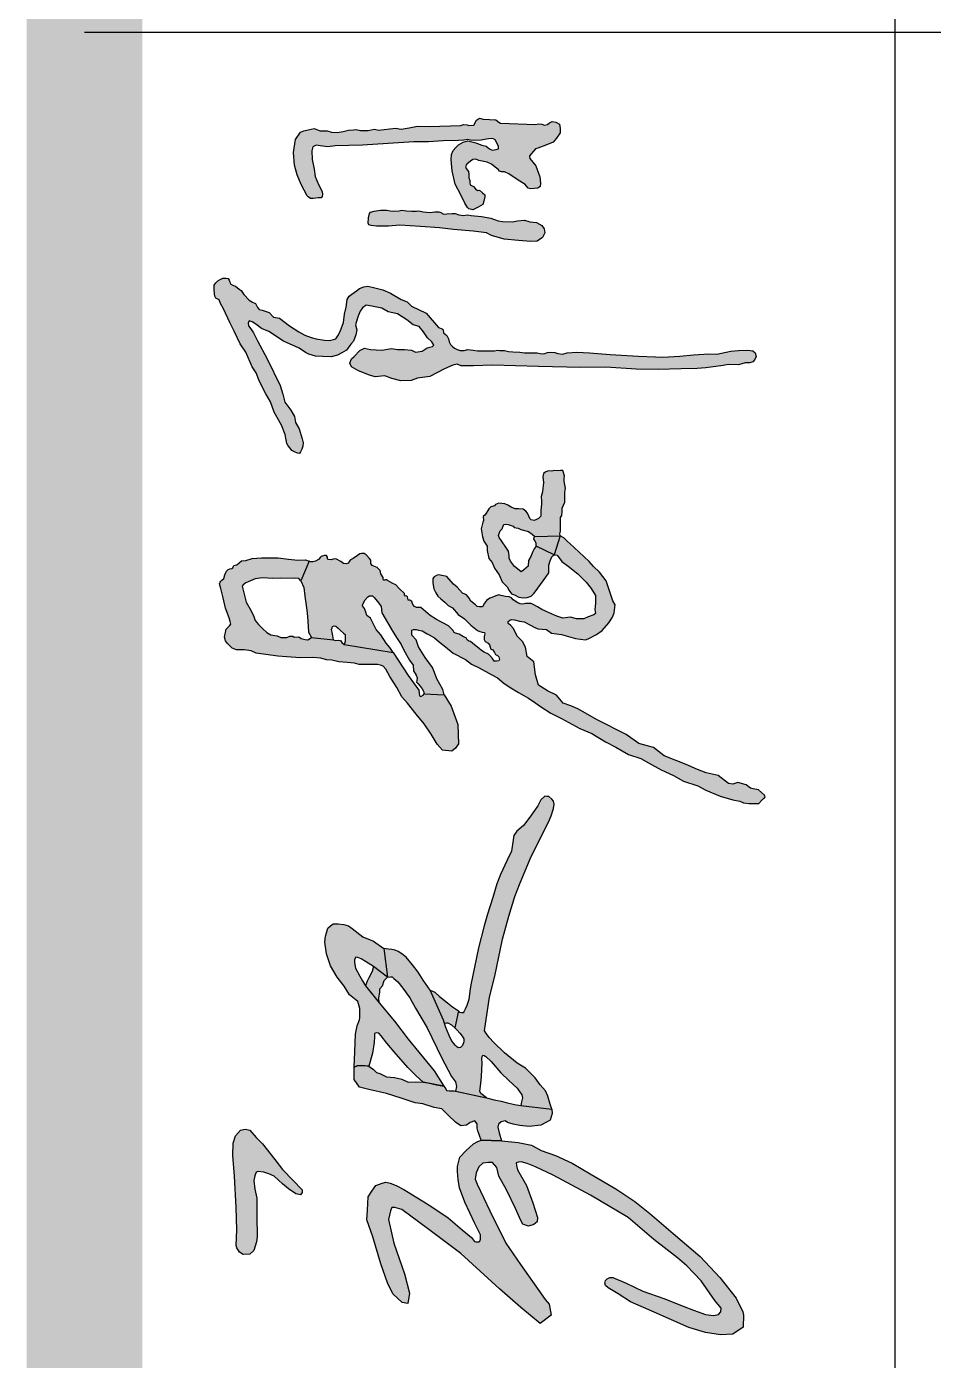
# Model space of a CAD drawing. Header units: millimetres. Extents: x 2630 to 3503, y 1668 to 1965.
# Drawn here: x 2640.25 to 2648.08, y 1727.81 to 1739.34 of the extents above; entities that cross this region are included whole.
import ezdxf

# ---------------------------------------------------------------- set-up
doc = ezdxf.new("R2010")
doc.units = ezdxf.units.MM

# ---------------------------------------------------------------- blocks, each defined once
blk = doc.blocks.new('tk')
for points in [[(14.354, -226.756), (14.245, -226.749), (14.211, -226.741), (14.186, -226.757), (14.162, -226.801), (14.121, -226.804), (14.105, -226.797), (14.074, -226.796), (14.051, -226.805), (13.78, -226.812), (13.676, -226.809), (13.605, -226.825), (13.536, -226.835), (13.487, -226.828), (13.339, -226.843), (13.305, -226.835), (13.249, -226.846), (13.184, -226.847), (13.147, -226.839), (13.123, -226.841), (13.08, -226.844), (13.033, -226.855), (12.981, -226.865), (12.933, -226.861), (12.895, -226.85), (12.836, -226.85), (12.813, -226.841), (12.785, -226.83), (12.733, -226.841), (12.694, -226.851), (12.665, -226.863), (12.621, -226.925), (12.606, -227.036), (12.613, -227.148), (12.637, -227.231), (12.67, -227.313), (12.723, -227.411), (12.732, -227.422), (12.752, -227.436), (12.775, -227.436), (12.799, -227.433), (12.817, -227.429), (12.843, -227.429), (12.853, -227.418), (12.856, -227.401), (12.854, -227.375), (12.821, -227.313), (12.792, -227.244), (12.784, -227.182), (12.765, -227.098), (12.764, -227.022), (12.773, -226.989), (12.801, -226.974), (12.836, -226.981), (12.901, -226.988), (12.964, -226.98), (13.201, -226.975), (13.645, -226.944), (13.77, -226.944), (13.898, -226.938), (14.03, -226.935), (14.078, -226.932), (14.107, -226.924), (14.134, -226.931), (14.167, -226.934), (14.227, -226.93), (14.256, -226.924), (14.291, -226.92), (14.326, -226.915), (14.347, -226.929), (14.365, -226.959), (14.377, -226.986), (14.376, -227.007), (14.357, -227.012), (14.321, -227.016), (14.299, -227.005), (14.27, -226.984), (14.233, -226.975), (14.18, -226.955), (14.145, -226.946), (14.111, -226.936), (14.072, -226.948), (14.031, -226.971), (14.008, -226.995), (13.984, -227.02), (13.971, -227.056), (13.966, -227.101), (13.976, -227.197), (14.003, -227.311), (14.051, -227.402), (14.084, -227.474), (14.109, -227.512), (14.12, -227.524), (14.155, -227.532), (14.201, -227.511), (14.241, -227.488), (14.249, -227.459), (14.257, -227.422), (14.257, -227.403), (14.238, -227.386), (14.213, -227.364), (14.195, -227.366), (14.177, -227.352), (14.161, -227.331), (14.13, -227.316), (14.127, -227.3), (14.127, -227.28), (14.12, -227.256), (14.12, -227.227), (14.116, -227.203), (14.097, -227.177), (14.092, -227.157), (14.103, -227.138), (14.134, -227.111), (14.154, -227.097), (14.18, -227.096), (14.207, -227.106), (14.279, -227.12), (14.316, -227.139), (14.377, -227.188), (14.385, -227.199), (14.402, -227.204), (14.427, -227.205), (14.464, -227.222), (14.536, -227.271), (14.607, -227.313), (14.632, -227.346), (14.656, -227.352), (14.683, -227.348), (14.717, -227.346), (14.737, -227.332), (14.738, -227.302), (14.734, -227.249), (14.698, -227.154), (14.648, -227.088), (14.642, -227.069), (14.695, -227.007), (14.717, -227), (14.786, -226.974), (14.848, -226.948), (14.877, -226.914), (14.909, -226.867), (14.91, -226.83), (14.902, -226.793), (14.872, -226.775), (14.84, -226.768), (14.816, -226.78), (14.8, -226.795), (14.773, -226.801), (14.751, -226.793), (14.721, -226.789), (14.696, -226.794), (14.393, -226.783), (14.38, -226.774)], [(13.249, -227.648), (13.254, -227.602), (13.263, -227.565), (13.271, -227.553), (13.301, -227.546), (13.358, -227.536), (13.41, -227.535), (13.441, -227.543), (13.47, -227.545), (13.519, -227.543), (13.541, -227.535), (13.581, -227.541), (13.624, -227.545), (13.668, -227.544), (13.689, -227.543), (13.726, -227.551), (13.754, -227.554), (13.786, -227.555), (13.827, -227.55), (13.861, -227.551), (13.879, -227.555), (13.889, -227.563), (13.899, -227.57), (13.929, -227.569), (13.975, -227.565), (14.001, -227.565), (14.034, -227.575), (14.07, -227.581), (14.108, -227.575), (14.14, -227.583), (14.23, -227.591), (14.311, -227.604), (14.373, -227.629), (14.411, -227.635), (14.497, -227.637), (14.539, -227.628), (14.6, -227.623), (14.647, -227.637), (14.704, -227.643), (14.75, -227.668), (14.772, -227.698), (14.777, -227.732), (14.757, -227.773), (14.711, -227.803), (14.654, -227.806), (14.55, -227.799), (14.425, -227.787), (14.316, -227.756), (14.273, -227.732), (14.157, -227.717), (13.988, -227.704), (13.867, -227.688), (13.702, -227.678), (13.524, -227.666), (13.425, -227.673), (13.323, -227.675), (13.276, -227.669), (13.256, -227.663)], [(12.548, -229.554), (12.532, -229.476), (12.502, -229.395), (12.438, -229.281), (12.405, -229.193), (12.367, -229.125), (12.335, -229.062), (12.305, -229.002), (12.282, -228.942), (12.248, -228.889), (12.194, -228.763), (12.143, -228.69), (12.093, -228.583), (12.054, -228.506), (12, -228.388), (11.975, -228.344), (11.963, -228.31), (11.933, -228.296), (11.926, -228.28), (11.924, -228.26), (11.921, -228.221), (11.921, -228.185), (11.934, -228.163), (11.952, -228.146), (11.973, -228.135), (11.994, -228.125), (12.022, -228.125), (12.04, -228.128), (12.049, -228.142), (12.056, -228.159), (12.065, -228.177), (12.087, -228.188), (12.105, -228.194), (12.136, -228.218), (12.153, -228.231), (12.177, -228.265), (12.222, -228.314), (12.252, -228.332), (12.278, -228.342), (12.294, -228.376), (12.308, -228.394), (12.335, -228.399), (12.394, -228.42), (12.431, -228.461), (12.484, -228.469), (12.571, -228.537), (12.65, -228.589), (12.703, -228.617), (12.759, -228.637), (12.801, -228.647), (12.873, -228.661), (12.915, -228.663), (12.95, -228.654), (12.971, -228.648), (12.989, -228.623), (13.009, -228.585), (13.038, -228.506), (13.046, -228.436), (13.06, -228.374), (13.07, -228.307), (13.087, -228.28), (13.11, -228.262), (13.148, -228.234), (13.176, -228.214), (13.214, -228.198), (13.247, -228.194), (13.295, -228.204), (13.378, -228.225), (13.442, -228.252), (13.535, -228.307), (13.587, -228.329), (13.625, -228.365), (13.75, -228.426), (13.858, -228.549), (13.889, -228.561), (13.898, -228.571), (13.902, -228.597), (13.929, -228.62), (13.945, -228.647), (13.949, -228.673), (13.962, -228.698), (13.976, -228.713), (13.997, -228.73), (14.02, -228.74), (14.046, -228.748), (14.08, -228.749), (14.11, -228.739), (14.156, -228.747), (14.195, -228.752), (14.294, -228.751), (14.342, -228.753), (14.367, -228.746), (14.385, -228.75), (14.427, -228.75), (14.463, -228.759), (14.499, -228.761), (14.56, -228.764), (14.601, -228.768), (14.659, -228.769), (14.71, -228.769), (14.737, -228.775), (14.767, -228.779), (14.798, -228.767), (14.826, -228.764), (14.862, -228.765), (14.889, -228.776), (14.933, -228.781), (14.968, -228.769), (15.052, -228.764), (15.163, -228.768), (15.34, -228.783), (15.585, -228.798), (15.732, -228.805), (15.797, -228.806), (15.942, -228.798), (16.061, -228.786), (16.194, -228.778), (16.263, -228.78), (16.384, -228.756), (16.45, -228.748), (16.526, -228.746), (16.573, -228.752), (16.594, -228.768), (16.602, -228.801), (16.59, -228.827), (16.573, -228.847), (16.547, -228.855), (16.506, -228.857), (16.449, -228.873), (16.361, -228.871), (16.317, -228.88), (16.168, -228.9), (16.091, -228.905), (15.953, -228.908), (15.756, -228.914), (15.564, -228.911), (15.302, -228.894), (15.088, -228.897), (14.721, -228.888), (14.325, -228.875), (14.159, -228.881), (14.099, -228.881), (14.054, -228.883), (14.018, -228.867), (13.981, -228.876), (13.911, -228.908), (13.782, -228.975), (13.676, -228.989), (13.623, -229.008), (13.532, -229.012), (13.454, -228.991), (13.394, -228.967), (13.311, -228.976), (13.261, -228.962), (13.166, -228.924), (13.106, -228.891), (13.092, -228.859), (13.107, -228.82), (13.13, -228.8), (13.178, -228.749), (13.218, -228.73), (13.271, -228.739), (13.368, -228.745), (13.453, -228.733), (13.504, -228.74), (13.564, -228.74), (13.625, -228.746), (13.658, -228.763), (13.717, -228.755), (13.76, -228.727), (13.805, -228.714), (13.816, -228.702), (13.8, -228.675), (13.763, -228.64), (13.728, -228.589), (13.691, -228.543), (13.639, -228.526), (13.585, -228.485), (13.504, -228.431), (13.422, -228.414), (13.369, -228.384), (13.283, -228.367), (13.232, -228.356), (13.2, -228.381), (13.182, -228.41), (13.164, -228.453), (13.156, -228.478), (13.141, -228.526), (13.152, -228.57), (13.144, -228.613), (13.122, -228.667), (13.1, -228.694), (13.062, -228.747), (13.024, -228.769), (12.986, -228.789), (12.931, -228.804), (12.857, -228.801), (12.794, -228.799), (12.738, -228.782), (12.708, -228.767), (12.654, -228.728), (12.518, -228.667), (12.391, -228.585), (12.33, -228.558), (12.281, -228.52), (12.248, -228.5), (12.222, -228.492), (12.214, -228.514), (12.215, -228.535), (12.237, -228.561), (12.259, -228.597), (12.294, -228.666), (12.378, -228.822), (12.491, -229.051), (12.514, -229.126), (12.529, -229.196), (12.583, -229.265), (12.613, -229.319), (12.621, -229.372), (12.654, -229.427), (12.679, -229.513), (12.689, -229.546), (12.686, -229.575), (12.676, -229.603), (12.666, -229.625), (12.656, -229.638), (12.641, -229.637), (12.614, -229.626), (12.592, -229.613), (12.576, -229.593), (12.56, -229.573)], [(14.908, -230.352), (14.906, -230.335), (14.911, -230.311), (14.912, -230.264), (14.912, -230.229), (14.913, -230.192), (14.924, -230.174), (14.926, -230.142), (14.927, -230.112), (14.949, -230.06), (14.948, -230.014), (14.949, -229.973), (14.954, -229.94), (14.946, -229.895), (14.943, -229.877), (14.944, -229.853), (14.947, -229.834), (14.939, -229.804), (14.932, -229.786), (14.912, -229.785), (14.883, -229.789), (14.858, -229.785), (14.836, -229.791), (14.807, -229.789), (14.784, -229.798), (14.766, -229.812), (14.758, -229.841), (14.764, -229.891), (14.761, -229.92), (14.76, -229.943), (14.756, -229.97), (14.749, -229.991), (14.746, -230.01), (14.748, -230.051), (14.748, -230.076), (14.743, -230.128), (14.743, -230.165), (14.743, -230.182), (14.721, -230.201), (14.703, -230.21), (14.683, -230.219), (14.659, -230.212), (14.648, -230.202), (14.637, -230.182), (14.626, -230.154), (14.613, -230.139), (14.59, -230.121), (14.55, -230.119), (14.521, -230.119), (14.486, -230.104), (14.456, -230.085), (14.432, -230.074), (14.404, -230.071), (14.38, -230.069), (14.35, -230.08), (14.341, -230.092), (14.31, -230.101), (14.293, -230.119), (14.262, -230.171), (14.244, -230.184), (14.247, -230.22), (14.24, -230.234), (14.227, -230.291), (14.238, -230.359), (14.248, -230.397), (14.277, -230.441), (14.279, -230.479), (14.292, -230.546), (14.32, -230.583), (14.341, -230.631), (14.383, -230.688), (14.408, -230.749), (14.451, -230.791), (14.469, -230.825), (14.489, -230.852), (14.513, -230.86), (14.551, -230.881), (14.591, -230.888), (14.625, -230.883), (14.657, -230.872), (14.684, -230.846), (14.716, -230.804), (14.784, -230.708), (14.811, -230.67), (14.812, -230.635), (14.811, -230.606), (14.822, -230.568), (14.837, -230.534), (14.847, -230.52), (14.858, -230.514), (14.702, -230.441), (14.683, -230.464), (14.673, -230.488), (14.656, -230.529), (14.635, -230.564), (14.631, -230.614), (14.593, -230.648), (14.572, -230.663), (14.554, -230.649), (14.515, -230.615), (14.481, -230.57), (14.468, -230.543), (14.469, -230.521), (14.463, -230.485), (14.444, -230.458), (14.403, -230.395), (14.382, -230.365), (14.377, -230.347), (14.383, -230.33), (14.39, -230.308), (14.407, -230.29), (14.412, -230.282), (14.417, -230.264), (14.425, -230.254), (14.437, -230.251), (14.459, -230.252), (14.502, -230.268), (14.511, -230.279), (14.546, -230.286), (14.569, -230.297), (14.635, -230.315), (14.666, -230.336), (14.69, -230.358)], [(12.668, -230.74), (12.693, -230.799), (12.702, -230.874), (12.716, -230.973), (12.724, -231.016), (12.728, -231.089), (12.735, -231.184), (12.762, -231.229), (12.951, -231.251), (12.946, -231.215), (12.94, -231.185), (12.934, -231.16), (12.938, -231.147), (12.943, -231.136), (12.956, -231.128), (12.97, -231.132), (12.99, -231.149), (13.011, -231.17), (13.038, -231.194), (13.052, -231.205), (13.052, -231.235), (13.051, -231.264), (13.043, -231.29), (13.465, -231.359), (13.438, -231.316), (13.406, -231.28), (13.36, -231.208), (13.318, -231.161), (13.27, -231.063), (13.239, -231.039), (13.229, -231.01), (13.218, -230.978), (13.2, -230.956), (13.204, -230.941), (13.223, -230.905), (13.247, -230.879), (13.262, -230.87), (13.287, -230.87), (13.303, -230.885), (13.342, -230.934), (13.362, -230.962), (13.367, -231.016), (13.416, -231.101), (13.467, -231.185), (13.5, -231.239), (13.535, -231.291), (13.559, -231.339), (13.608, -231.427), (13.639, -231.47), (13.641, -231.518), (13.665, -231.557), (13.674, -231.58), (13.67, -231.606), (13.669, -231.615), (13.68, -231.627), (13.698, -231.651), (13.717, -231.674), (13.727, -231.693), (13.733, -231.718), (13.907, -231.726), (13.894, -231.679), (13.844, -231.587), (13.823, -231.534), (13.807, -231.489), (13.742, -231.403), (13.714, -231.358), (13.684, -231.311), (13.665, -231.249), (13.628, -231.211), (13.627, -231.188), (13.628, -231.166), (13.642, -231.161), (13.664, -231.162), (13.684, -231.168), (13.718, -231.172), (13.761, -231.197), (13.778, -231.208), (13.822, -231.232), (13.865, -231.271), (13.918, -231.31), (13.985, -231.365), (14.091, -231.42), (14.144, -231.461), (14.208, -231.491), (14.319, -231.552), (14.367, -231.58), (14.424, -231.628), (14.484, -231.664), (14.55, -231.706), (14.635, -231.755), (14.698, -231.798), (14.739, -231.826), (14.829, -231.884), (14.921, -231.929), (15.078, -232.017), (15.182, -232.06), (15.3, -232.131), (15.39, -232.179), (15.498, -232.242), (15.605, -232.276), (15.673, -232.314), (15.782, -232.373), (15.888, -232.424), (15.973, -232.471), (16.099, -232.512), (16.168, -232.55), (16.291, -232.603), (16.401, -232.632), (16.46, -232.645), (16.494, -232.659), (16.541, -232.665), (16.577, -232.666), (16.626, -232.665), (16.651, -232.637), (16.664, -232.622), (16.674, -232.617), (16.679, -232.608), (16.674, -232.594), (16.648, -232.57), (16.621, -232.547), (16.577, -232.538), (16.552, -232.533), (16.516, -232.504), (16.445, -232.483), (16.399, -232.499), (16.362, -232.492), (16.275, -232.423), (16.171, -232.4), (16.094, -232.371), (15.996, -232.328), (15.806, -232.254), (15.714, -232.181), (15.589, -232.147), (15.479, -232.069), (15.228, -231.943), (15.062, -231.847), (15, -231.822), (14.936, -231.797), (14.877, -231.728), (14.8, -231.69), (14.722, -231.641), (14.697, -231.553), (14.681, -231.439), (14.624, -231.394), (14.61, -231.313), (14.583, -231.266), (14.54, -231.22), (14.503, -231.149), (14.48, -231.124), (14.461, -231.11), (14.461, -231.091), (14.473, -231.079), (14.49, -231.073), (14.513, -231.076), (14.558, -231.088), (14.597, -231.095), (14.657, -231.127), (14.684, -231.142), (14.716, -231.154), (14.792, -231.16), (14.835, -231.193), (14.92, -231.203), (15.042, -231.24), (15.127, -231.249), (15.152, -231.242), (15.224, -231.205), (15.271, -231.169), (15.328, -231.104), (15.362, -231.054), (15.375, -231.017), (15.384, -230.947), (15.364, -230.913), (15.333, -230.817), (15.305, -230.741), (15.248, -230.665), (15.197, -230.617), (15.159, -230.572), (15.03, -230.451), (14.967, -230.395), (14.94, -230.368), (14.908, -230.352), (14.858, -230.514), (14.884, -230.519), (14.922, -230.574), (14.977, -230.612), (15.061, -230.68), (15.133, -230.751), (15.176, -230.807), (15.213, -230.867), (15.214, -230.934), (15.209, -230.989), (15.213, -231.024), (15.199, -231.033), (15.15, -231.052), (15.114, -231.07), (15.049, -231.068), (14.999, -231.055), (14.933, -231.062), (14.879, -231.046), (14.813, -231.017), (14.75, -230.988), (14.713, -230.966), (14.676, -230.944), (14.659, -230.935), (14.631, -230.936), (14.61, -230.936), (14.599, -230.94), (14.582, -230.943), (14.562, -230.938), (14.543, -230.93), (14.504, -230.904), (14.487, -230.887), (14.468, -230.878), (14.436, -230.876), (14.397, -230.868), (14.38, -230.862), (14.361, -230.866), (14.339, -230.875), (14.319, -230.883), (14.301, -230.889), (14.273, -230.91), (14.256, -230.933), (14.239, -230.966), (14.212, -230.966), (14.193, -230.963), (14.178, -230.948), (14.137, -230.916), (14.123, -230.889), (14.099, -230.862), (14.065, -230.847), (14.02, -230.794), (13.986, -230.77), (13.93, -230.704), (13.871, -230.69), (13.854, -230.689), (13.84, -230.694), (13.821, -230.707), (13.809, -230.72), (13.808, -230.753), (13.811, -230.779), (13.817, -230.808), (13.836, -230.843), (13.852, -230.873), (13.877, -230.895), (13.913, -230.924), (13.94, -230.953), (13.978, -230.973), (14.028, -231.031), (14.081, -231.068), (14.138, -231.122), (14.195, -231.169), (14.214, -231.179), (14.236, -231.183), (14.254, -231.187), (14.259, -231.197), (14.253, -231.222), (14.252, -231.246), (14.26, -231.265), (14.286, -231.28), (14.298, -231.292), (14.303, -231.314), (14.309, -231.332), (14.328, -231.338), (14.342, -231.36), (14.349, -231.376), (14.366, -231.385), (14.378, -231.398), (14.386, -231.419), (14.38, -231.431), (14.358, -231.436), (14.338, -231.435), (14.324, -231.413), (14.302, -231.386), (14.29, -231.374), (14.252, -231.358), (14.229, -231.343), (14.209, -231.324), (14.169, -231.292), (14.134, -231.265), (14.119, -231.262), (14.104, -231.249), (14.097, -231.234), (14.075, -231.224), (14.036, -231.201), (14.005, -231.194), (13.994, -231.187), (13.982, -231.168), (13.958, -231.144), (13.944, -231.13), (13.84, -231.075), (13.787, -231.041), (13.744, -231.006), (13.704, -230.971), (13.668, -230.97), (13.65, -230.962), (13.637, -230.946), (13.628, -230.92), (13.611, -230.908), (13.596, -230.907), (13.592, -230.891), (13.589, -230.878), (13.58, -230.871), (13.572, -230.872), (13.563, -230.862), (13.563, -230.851), (13.52, -230.809), (13.488, -230.775), (13.462, -230.762), (13.416, -230.737), (13.408, -230.731), (13.401, -230.731), (13.393, -230.733), (13.383, -230.733), (13.379, -230.723), (13.379, -230.711), (13.361, -230.681), (13.353, -230.652), (13.327, -230.624), (13.285, -230.607), (13.273, -230.589), (13.273, -230.561), (13.262, -230.547), (13.232, -230.516), (13.217, -230.503), (13.192, -230.503), (13.177, -230.507), (13.159, -230.52), (13.12, -230.548), (13.097, -230.558), (13.087, -230.573), (13.08, -230.587), (13.061, -230.592), (13.038, -230.589), (13.014, -230.574), (12.97, -230.551), (12.948, -230.553), (12.93, -230.558), (12.905, -230.555), (12.898, -230.551), (12.9, -230.536), (12.89, -230.521), (12.874, -230.522), (12.853, -230.527), (12.843, -230.531), (12.837, -230.537), (12.822, -230.556), (12.796, -230.569), (12.773, -230.575), (12.756, -230.576), (12.74, -230.571)], [(14.908, -230.352), (14.858, -230.514), (14.702, -230.441), (14.701, -230.417), (14.689, -230.391), (14.682, -230.38), (14.685, -230.367), (14.69, -230.358)], [(12.01, -231.226), (12.024, -231.159), (12.052, -231.13), (12.063, -231.116), (12.059, -231.091), (12.049, -231.061), (12.017, -230.976), (11.998, -230.887), (11.978, -230.807), (11.965, -230.765), (11.971, -230.751), (11.976, -230.744), (11.986, -230.733), (12.003, -230.719), (12.011, -230.688), (12.026, -230.658), (12.041, -230.641), (12.056, -230.636), (12.072, -230.633), (12.08, -230.629), (12.087, -230.613), (12.091, -230.609), (12.1, -230.606), (12.115, -230.603), (12.156, -230.567), (12.194, -230.563), (12.247, -230.547), (12.328, -230.54), (12.473, -230.541), (12.563, -230.553), (12.643, -230.561), (12.71, -230.56), (12.74, -230.571), (12.668, -230.74), (12.652, -230.72), (12.626, -230.718), (12.608, -230.719), (12.496, -230.718), (12.423, -230.719), (12.337, -230.713), (12.273, -230.723), (12.193, -230.758), (12.169, -230.776), (12.162, -230.786), (12.176, -230.845), (12.197, -230.924), (12.24, -230.999), (12.261, -231.048), (12.273, -231.082), (12.304, -231.117), (12.336, -231.153), (12.375, -231.188), (12.409, -231.207), (12.443, -231.213), (12.463, -231.217), (12.496, -231.23), (12.523, -231.229), (12.547, -231.229), (12.573, -231.218), (12.6, -231.219), (12.612, -231.227), (12.651, -231.225), (12.67, -231.239), (12.707, -231.248), (12.729, -231.25), (12.762, -231.229), (12.951, -231.251), (12.964, -231.257), (12.996, -231.252), (13.01, -231.256), (13.024, -231.272), (13.043, -231.29), (13.465, -231.359), (13.596, -231.558), (13.689, -231.686), (13.692, -231.712), (13.695, -231.733), (13.706, -231.741), (13.724, -231.729), (13.733, -231.718), (13.907, -231.726), (13.966, -231.823), (14.026, -231.983), (14.031, -232.149), (14.006, -232.188), (13.972, -232.214), (13.891, -232.203), (13.847, -232.152), (13.794, -232.067), (13.735, -231.976), (13.664, -231.893), (13.589, -231.798), (13.541, -231.743), (13.497, -231.661), (13.438, -231.566), (13.402, -231.505), (13.381, -231.479), (13.356, -231.47), (13.33, -231.463), (13.273, -231.464), (13.172, -231.464), (13.131, -231.451), (13.068, -231.445), (12.996, -231.439), (12.937, -231.425), (12.891, -231.422), (12.84, -231.408), (12.768, -231.403), (12.664, -231.406), (12.471, -231.392), (12.284, -231.366), (12.239, -231.344), (12.178, -231.336), (12.112, -231.336), (12.076, -231.322), (12.035, -231.283), (12.018, -231.258)], [(13.418, -234.167), (13.443, -234.163), (13.457, -234.164), (13.473, -234.178), (13.506, -234.208), (13.55, -234.26), (13.609, -234.345), (13.659, -234.434), (13.761, -234.605), (13.883, -234.86), (13.969, -235.026), (14.005, -235.072), (14.014, -235.112), (14.005, -235.153), (14.271, -235.209), (14.224, -235.171), (14.215, -235.152), (14.223, -235.086), (14.23, -235.025), (14.236, -234.908), (14.231, -234.871), (14.236, -234.853), (14.241, -234.842), (14.253, -234.843), (14.267, -234.853), (14.312, -234.895), (14.397, -234.994), (14.465, -235.061), (14.536, -235.125), (14.577, -235.183), (14.583, -235.209), (14.576, -235.243), (14.57, -235.276), (14.837, -235.308), (14.822, -235.264), (14.802, -235.195), (14.782, -235.148), (14.736, -235.096), (14.693, -235.036), (14.609, -234.953), (14.537, -234.909), (14.429, -234.821), (14.337, -234.731), (14.295, -234.689), (14.271, -234.656), (14.256, -234.629), (14.268, -234.552), (14.298, -234.338), (14.344, -234.159), (14.411, -233.838), (14.466, -233.638), (14.516, -233.469), (14.558, -233.365), (14.65, -233.143), (14.742, -232.956), (14.808, -232.826), (14.832, -232.771), (14.852, -232.708), (14.858, -232.67), (14.851, -232.646), (14.837, -232.628), (14.812, -232.605), (14.794, -232.604), (14.776, -232.603), (14.742, -232.634), (14.715, -232.685), (14.646, -232.783), (14.593, -232.854), (14.535, -232.904), (14.509, -232.942), (14.502, -232.98), (14.487, -233.077), (14.451, -233.154), (14.394, -233.279), (14.363, -233.359), (14.326, -233.479), (14.281, -233.621), (14.252, -233.723), (14.203, -233.913), (14.168, -234.08), (14.138, -234.233), (14.127, -234.286), (14.121, -234.358), (14.103, -234.412), (14.089, -234.442), (14.078, -234.466), (14.07, -234.474), (14.056, -234.474), (14.041, -234.472), (14.031, -234.458), (13.998, -234.605), (14.018, -234.624), (14.042, -234.649), (14.062, -234.677), (14.077, -234.699), (14.077, -234.724), (14.066, -234.758), (14.047, -234.774), (14.029, -234.778), (14.012, -234.767), (14.003, -234.753), (13.971, -234.714), (13.951, -234.672), (13.922, -234.601), (13.902, -234.539), (13.787, -234.28), (13.726, -234.193), (13.681, -234.124), (13.633, -234.059), (13.577, -233.994), (13.541, -233.965), (13.509, -233.944), (13.482, -233.934), (13.455, -233.928), (13.427, -233.923), (13.385, -233.919)], [(13.128, -234.945), (13.135, -234.813), (13.14, -234.66), (13.155, -234.587), (13.174, -234.534), (13.179, -234.519), (13.178, -234.436), (13.16, -234.378), (13.09, -234.32), (13.043, -234.243), (12.983, -234.165), (12.926, -234.069), (12.891, -233.964), (12.875, -233.863), (12.882, -233.811), (12.89, -233.782), (12.903, -233.743), (12.925, -233.722), (12.948, -233.705), (12.99, -233.706), (13.039, -233.712), (13.079, -233.723), (13.112, -233.746), (13.203, -233.817), (13.295, -233.855), (13.385, -233.919), (13.418, -234.167), (13.295, -234.075), (13.226, -234.032), (13.191, -234.007), (13.162, -233.995), (13.145, -233.994), (13.133, -234.013), (13.131, -234.04), (13.14, -234.088), (13.177, -234.159), (13.2, -234.199), (13.226, -234.241), (13.359, -234.406), (13.477, -234.546), (13.596, -234.702), (13.819, -234.975), (13.904, -235.109), (13.726, -235.073), (13.664, -235.019), (13.594, -234.947), (13.476, -234.813), (13.41, -234.737), (13.363, -234.673), (13.343, -234.649), (13.32, -234.647), (13.304, -234.654), (13.304, -234.68), (13.302, -234.731), (13.287, -234.822), (13.257, -234.935), (13.194, -234.93), (13.156, -234.932)], [(13.345, -234.388), (13.342, -234.345), (13.35, -234.3), (13.352, -234.268), (13.373, -234.24), (13.388, -234.196), (13.418, -234.167), (13.295, -234.075), (13.284, -234.116), (13.256, -234.172), (13.242, -234.2), (13.226, -234.241)], [(13.998, -234.605), (13.972, -234.581), (13.942, -234.563), (13.926, -234.564), (13.911, -234.567), (13.902, -234.539), (13.787, -234.28), (13.826, -234.297), (13.867, -234.333), (13.935, -234.388), (13.979, -234.424), (14.031, -234.458)], [(14.227, -235.576), (14.198, -235.494), (14.191, -235.473), (14.193, -235.434), (14.173, -235.409), (14.131, -235.422), (14.099, -235.447), (14.051, -235.452), (14.005, -235.42), (13.941, -235.36), (13.886, -235.305), (13.819, -235.292), (13.722, -235.26), (13.657, -235.252), (13.535, -235.211), (13.409, -235.171), (13.255, -235.137), (13.176, -235.118), (13.128, -235.05), (13.128, -234.945), (13.156, -234.932), (13.194, -234.93), (13.24, -234.934), (13.257, -234.935), (13.295, -234.965), (13.323, -234.989), (13.352, -234.999), (13.408, -235.029), (13.478, -235.035), (13.541, -235.048), (13.595, -235.075), (13.663, -235.072), (13.726, -235.073), (13.765, -235.079), (13.841, -235.097), (13.904, -235.109), (13.921, -235.133), (13.928, -235.147), (13.953, -235.148), (13.994, -235.15), (14.271, -235.209), (14.339, -235.227), (14.4, -235.238), (14.441, -235.251), (14.515, -235.268), (14.57, -235.276), (14.837, -235.308), (14.841, -235.345), (14.823, -235.403), (14.79, -235.421), (14.743, -235.446), (14.642, -235.456), (14.559, -235.448), (14.503, -235.436), (14.455, -235.422), (14.434, -235.407), (14.399, -235.416), (14.377, -235.438), (14.37, -235.463), (14.382, -235.513), (14.402, -235.58)], [(12.109, -236.487), (12.116, -236.35), (12.111, -236.157), (12.094, -235.886), (12.081, -235.709), (12.085, -235.601), (12.105, -235.539), (12.146, -235.488), (12.188, -235.479), (12.229, -235.49), (12.283, -235.551), (12.338, -235.607), (12.445, -235.743), (12.511, -235.828), (12.603, -235.925), (12.68, -236.004), (12.681, -236.027), (12.667, -236.048), (12.626, -236.04), (12.561, -235.997), (12.51, -235.953), (12.439, -235.886), (12.392, -235.865), (12.348, -235.852), (12.301, -235.846), (12.282, -235.852), (12.271, -235.884), (12.261, -235.925), (12.271, -235.998), (12.287, -236.076), (12.289, -236.23), (12.291, -236.41), (12.286, -236.453), (12.262, -236.53), (12.228, -236.562), (12.169, -236.565), (12.14, -236.545), (12.115, -236.505)], [(13.545, -236.98), (13.462, -236.905), (13.417, -236.808), (13.361, -236.643), (13.291, -236.411), (13.239, -236.263), (13.243, -236.181), (13.251, -236.064), (13.283, -236.016), (13.317, -235.966), (13.371, -235.947), (13.404, -235.938), (13.441, -235.947), (13.492, -235.967), (13.557, -236.001), (13.784, -236.14), (13.942, -236.248), (14.061, -236.35), (14.143, -236.418), (14.17, -236.452), (14.181, -236.455), (14.195, -236.455), (14.209, -236.454), (14.215, -236.448), (14.222, -236.43), (14.22, -236.394), (14.173, -236.297), (14.085, -236.11), (14.039, -235.988), (14.028, -235.915), (14.023, -235.847), (14.021, -235.802), (14.041, -235.722), (14.095, -235.668), (14.16, -235.608), (14.193, -235.589), (14.227, -235.576), (14.402, -235.58), (14.545, -235.595), (14.66, -235.619), (14.745, -235.666), (14.869, -235.709), (15.013, -235.774), (15.167, -235.866), (15.39, -235.997), (15.555, -236.106), (15.682, -236.21), (15.886, -236.382), (16.117, -236.581), (16.287, -236.763), (16.429, -236.942), (16.487, -237.058), (16.493, -237.087), (16.49, -237.193), (16.401, -237.253), (16.294, -237.259), (16.165, -237.238), (16.02, -237.195), (15.721, -237.061), (15.516, -236.972), (15.409, -236.905), (15.324, -236.852), (15.3, -236.833), (15.296, -236.812), (15.301, -236.788), (15.314, -236.775), (15.339, -236.763), (15.364, -236.764), (15.48, -236.811), (15.622, -236.882), (15.805, -236.945), (15.971, -237.011), (16.06, -237.046), (16.165, -237.081), (16.233, -237.09), (16.277, -237.081), (16.298, -237.059), (16.299, -237.029), (16.244, -236.961), (16.126, -236.791), (16.004, -236.661), (15.921, -236.592), (15.718, -236.434), (15.497, -236.244), (15.17, -236.052), (14.848, -235.879), (14.697, -235.805), (14.624, -235.778), (14.571, -235.763), (14.549, -235.765), (14.529, -235.771), (14.532, -235.793), (14.539, -235.832), (14.619, -235.968), (14.674, -236.116), (14.714, -236.245), (14.711, -236.28), (14.681, -236.303), (14.635, -236.32), (14.587, -236.302), (14.57, -236.271), (14.522, -236.165), (14.445, -236.006), (14.379, -235.887), (14.363, -235.813), (14.323, -235.769), (14.289, -235.768), (14.241, -235.774), (14.206, -235.805), (14.183, -235.857), (14.175, -235.913), (14.192, -235.955), (14.3, -236.187), (14.44, -236.466), (14.565, -236.649), (14.671, -236.797), (14.779, -236.952), (14.814, -236.992), (14.831, -237.088), (14.735, -237.16), (14.568, -237.023), (14.385, -236.86), (14.052, -236.555), (13.763, -236.339), (13.54, -236.176), (13.481, -236.157), (13.456, -236.157), (13.443, -236.186), (13.426, -236.26), (13.471, -236.465), (13.563, -236.732), (13.608, -236.899), (13.592, -236.987)]]:
    blk.add_hatch(color=256).paths.add_polyline_path(points)
for p, q in [((17.8, -10), (17.8, -262)), ((25, -226), (10.8, -226))]:
    blk.add_line(p, q)
at = {"const_width": 1}
blk.add_lwpolyline([(25, -287), (10.8, -287), (10.8, -10), (25, -10)], dxfattribs=at)
for points in [[(12.723, -227.411), (12.67, -227.313), (12.637, -227.231), (12.613, -227.148), (12.606, -227.036), (12.621, -226.925), (12.665, -226.863), (12.694, -226.851), (12.733, -226.841), (12.785, -226.83), (12.813, -226.841), (12.836, -226.85), (12.895, -226.85), (12.933, -226.861), (12.981, -226.865), (13.033, -226.855), (13.08, -226.844), (13.123, -226.841), (13.147, -226.839), (13.184, -226.847), (13.249, -226.846), (13.305, -226.835), (13.339, -226.843), (13.487, -226.828), (13.536, -226.835), (13.605, -226.825), (13.676, -226.809), (13.78, -226.812), (14.051, -226.805), (14.074, -226.796), (14.105, -226.797), (14.121, -226.804), (14.162, -226.801), (14.186, -226.757), (14.211, -226.741), (14.245, -226.749), (14.354, -226.756), (14.38, -226.774), (14.393, -226.783), (14.696, -226.794), (14.721, -226.789), (14.751, -226.793), (14.773, -226.801), (14.8, -226.795), (14.816, -226.78), (14.84, -226.768), (14.872, -226.775), (14.902, -226.793), (14.91, -226.83), (14.909, -226.867), (14.877, -226.914), (14.848, -226.948), (14.786, -226.974), (14.717, -227), (14.695, -227.007), (14.644, -227.066), (14.644, -227.075), (14.648, -227.088), (14.698, -227.154), (14.734, -227.249), (14.738, -227.302), (14.737, -227.332), (14.717, -227.346), (14.683, -227.348), (14.656, -227.352), (14.632, -227.346), (14.607, -227.313), (14.536, -227.271), (14.464, -227.222), (14.427, -227.205), (14.402, -227.204), (14.385, -227.199), (14.377, -227.188), (14.316, -227.139), (14.279, -227.12), (14.207, -227.106), (14.18, -227.096), (14.154, -227.097), (14.134, -227.111), (14.103, -227.138), (14.092, -227.157), (14.097, -227.177), (14.116, -227.203), (14.12, -227.227), (14.12, -227.256), (14.127, -227.28), (14.127, -227.3), (14.13, -227.316), (14.161, -227.331), (14.177, -227.352), (14.195, -227.366), (14.213, -227.364), (14.238, -227.386), (14.257, -227.403), (14.257, -227.422), (14.249, -227.459), (14.241, -227.488), (14.201, -227.511), (14.155, -227.532), (14.12, -227.524), (14.109, -227.512), (14.084, -227.474), (14.051, -227.402), (14.003, -227.311), (13.976, -227.197), (13.966, -227.101), (13.971, -227.056), (13.984, -227.02), (14.008, -226.995), (14.031, -226.971), (14.072, -226.948), (14.111, -226.936), (14.145, -226.946), (14.18, -226.955), (14.233, -226.975), (14.27, -226.984), (14.299, -227.005), (14.321, -227.016), (14.357, -227.012), (14.376, -227.007), (14.377, -226.986), (14.365, -226.959), (14.347, -226.929), (14.326, -226.915), (14.291, -226.92), (14.256, -226.924), (14.227, -226.93), (14.167, -226.934), (14.134, -226.931), (14.107, -226.924), (14.078, -226.932), (14.03, -226.935), (13.898, -226.938), (13.77, -226.944), (13.645, -226.944), (13.201, -226.975), (12.964, -226.98), (12.901, -226.988), (12.836, -226.981), (12.801, -226.974), (12.773, -226.989), (12.764, -227.022), (12.765, -227.098), (12.784, -227.182), (12.792, -227.244), (12.821, -227.313), (12.854, -227.375), (12.856, -227.401), (12.853, -227.418), (12.843, -227.429), (12.817, -227.429), (12.799, -227.433), (12.775, -227.436), (12.752, -227.436), (12.732, -227.422), (12.723, -227.411)], [(13.249, -227.648), (13.254, -227.602), (13.263, -227.565), (13.271, -227.553), (13.301, -227.546), (13.358, -227.536), (13.41, -227.535), (13.441, -227.543), (13.47, -227.545), (13.519, -227.543), (13.541, -227.535), (13.581, -227.541), (13.624, -227.545), (13.668, -227.544), (13.689, -227.543), (13.726, -227.551), (13.754, -227.554), (13.786, -227.555), (13.827, -227.55), (13.861, -227.551), (13.879, -227.555), (13.889, -227.563), (13.899, -227.57), (13.929, -227.569), (13.975, -227.565), (14.001, -227.565), (14.034, -227.575), (14.07, -227.581), (14.108, -227.575), (14.14, -227.583), (14.23, -227.591), (14.311, -227.604), (14.373, -227.629), (14.411, -227.635), (14.497, -227.637), (14.539, -227.628), (14.6, -227.623), (14.647, -227.637), (14.704, -227.643), (14.75, -227.668), (14.772, -227.698), (14.777, -227.732), (14.757, -227.773), (14.711, -227.803), (14.654, -227.806), (14.55, -227.799), (14.425, -227.787), (14.316, -227.756), (14.273, -227.732), (14.157, -227.717), (13.988, -227.704), (13.867, -227.688), (13.702, -227.678), (13.524, -227.666), (13.425, -227.673), (13.323, -227.675), (13.276, -227.669), (13.256, -227.663), (13.249, -227.648)], [(12.548, -229.554), (12.532, -229.476), (12.502, -229.395), (12.438, -229.281), (12.405, -229.193), (12.367, -229.125), (12.335, -229.062), (12.305, -229.002), (12.282, -228.942), (12.248, -228.889), (12.194, -228.763), (12.143, -228.69), (12.093, -228.583), (12.054, -228.506), (12, -228.388), (11.975, -228.344), (11.963, -228.31), (11.933, -228.296), (11.926, -228.28), (11.924, -228.26), (11.921, -228.221), (11.921, -228.185), (11.934, -228.163), (11.952, -228.146), (11.973, -228.135), (11.994, -228.125), (12.022, -228.125), (12.04, -228.128), (12.049, -228.142), (12.056, -228.159), (12.065, -228.177), (12.087, -228.188), (12.105, -228.194), (12.136, -228.218), (12.153, -228.231), (12.177, -228.265), (12.222, -228.314), (12.252, -228.332), (12.278, -228.342), (12.294, -228.376), (12.308, -228.394), (12.335, -228.399), (12.394, -228.42), (12.431, -228.461), (12.484, -228.469), (12.571, -228.537), (12.65, -228.589), (12.703, -228.617), (12.759, -228.637), (12.801, -228.647), (12.873, -228.661), (12.915, -228.663), (12.95, -228.654), (12.971, -228.648), (12.989, -228.623), (13.009, -228.585), (13.038, -228.506), (13.046, -228.436), (13.06, -228.374), (13.07, -228.307), (13.087, -228.28), (13.11, -228.262), (13.148, -228.234), (13.176, -228.214), (13.214, -228.198), (13.247, -228.194), (13.295, -228.204), (13.378, -228.225), (13.442, -228.252), (13.535, -228.307), (13.587, -228.329), (13.625, -228.365), (13.75, -228.426), (13.858, -228.549), (13.889, -228.561), (13.898, -228.571), (13.902, -228.597), (13.929, -228.62), (13.945, -228.647), (13.949, -228.673), (13.962, -228.698), (13.976, -228.713), (13.997, -228.73), (14.02, -228.74), (14.046, -228.748), (14.08, -228.749), (14.11, -228.739), (14.156, -228.747), (14.195, -228.752), (14.294, -228.751), (14.342, -228.753), (14.367, -228.746), (14.385, -228.75), (14.427, -228.75), (14.463, -228.759), (14.499, -228.761), (14.56, -228.764), (14.601, -228.768), (14.659, -228.769), (14.71, -228.769), (14.737, -228.775), (14.767, -228.779), (14.798, -228.767), (14.826, -228.764), (14.862, -228.765), (14.889, -228.776), (14.933, -228.781), (14.968, -228.769), (15.052, -228.764), (15.163, -228.768), (15.34, -228.783), (15.585, -228.798), (15.732, -228.805), (15.797, -228.806), (15.942, -228.798), (16.061, -228.786), (16.194, -228.778), (16.263, -228.78), (16.384, -228.756), (16.45, -228.748), (16.526, -228.746), (16.573, -228.752), (16.594, -228.768), (16.602, -228.801), (16.59, -228.827), (16.573, -228.847), (16.547, -228.855), (16.506, -228.857), (16.449, -228.873), (16.361, -228.871), (16.317, -228.88), (16.168, -228.9), (16.091, -228.905), (15.953, -228.908), (15.756, -228.914), (15.564, -228.911), (15.302, -228.894), (15.088, -228.897), (14.721, -228.888), (14.325, -228.875), (14.159, -228.881), (14.099, -228.881), (14.054, -228.883), (14.018, -228.867), (13.981, -228.876), (13.911, -228.908), (13.782, -228.975), (13.676, -228.989), (13.623, -229.008), (13.532, -229.012), (13.454, -228.991), (13.394, -228.967), (13.311, -228.976), (13.261, -228.962), (13.166, -228.924), (13.106, -228.891), (13.092, -228.859), (13.107, -228.82), (13.13, -228.8), (13.178, -228.749), (13.218, -228.73), (13.271, -228.739), (13.368, -228.745), (13.453, -228.733), (13.504, -228.74), (13.564, -228.74), (13.625, -228.746), (13.658, -228.763), (13.717, -228.755), (13.76, -228.727), (13.805, -228.714), (13.816, -228.702), (13.8, -228.675), (13.763, -228.64), (13.728, -228.589), (13.691, -228.543), (13.639, -228.526), (13.585, -228.485), (13.504, -228.431), (13.422, -228.414), (13.369, -228.384), (13.283, -228.367), (13.232, -228.356), (13.2, -228.381), (13.182, -228.41), (13.164, -228.453), (13.156, -228.478), (13.141, -228.526), (13.152, -228.57), (13.144, -228.613), (13.122, -228.667), (13.1, -228.694), (13.062, -228.747), (13.024, -228.769), (12.986, -228.789), (12.931, -228.804), (12.857, -228.801), (12.794, -228.799), (12.738, -228.782), (12.708, -228.767), (12.654, -228.728), (12.518, -228.667), (12.391, -228.585), (12.33, -228.558), (12.281, -228.52), (12.248, -228.5), (12.222, -228.492), (12.214, -228.514), (12.215, -228.535), (12.237, -228.561), (12.259, -228.597), (12.294, -228.666), (12.378, -228.822), (12.491, -229.051), (12.514, -229.126), (12.529, -229.196), (12.583, -229.265), (12.613, -229.319), (12.621, -229.372), (12.654, -229.427), (12.679, -229.513), (12.689, -229.546), (12.686, -229.575), (12.676, -229.603), (12.666, -229.625), (12.656, -229.638), (12.641, -229.637), (12.614, -229.626), (12.592, -229.613), (12.576, -229.593), (12.56, -229.573), (12.548, -229.554)], [(14.908, -230.352), (14.906, -230.335), (14.911, -230.311), (14.912, -230.264), (14.912, -230.229), (14.913, -230.192), (14.924, -230.174), (14.926, -230.142), (14.927, -230.112), (14.949, -230.06), (14.948, -230.014), (14.949, -229.973), (14.954, -229.94), (14.946, -229.895), (14.943, -229.877), (14.944, -229.853), (14.947, -229.834), (14.939, -229.804), (14.932, -229.786), (14.912, -229.785), (14.883, -229.789), (14.858, -229.785), (14.836, -229.791), (14.807, -229.789), (14.784, -229.798), (14.766, -229.812), (14.766, -229.812), (14.758, -229.841), (14.764, -229.891), (14.764, -229.891), (14.764, -229.891), (14.761, -229.92), (14.76, -229.943), (14.756, -229.97), (14.749, -229.991), (14.746, -230.01), (14.748, -230.051), (14.748, -230.076), (14.743, -230.128), (14.743, -230.165), (14.743, -230.182), (14.721, -230.201), (14.703, -230.21), (14.683, -230.219), (14.659, -230.212), (14.648, -230.202), (14.637, -230.182), (14.626, -230.154), (14.613, -230.139), (14.59, -230.121), (14.55, -230.119), (14.521, -230.119), (14.486, -230.104), (14.456, -230.085), (14.432, -230.074), (14.404, -230.071), (14.38, -230.069), (14.35, -230.08), (14.341, -230.092), (14.31, -230.101), (14.293, -230.119), (14.262, -230.171), (14.244, -230.184), (14.247, -230.22), (14.24, -230.234), (14.227, -230.291), (14.238, -230.359), (14.248, -230.397), (14.277, -230.441), (14.279, -230.479), (14.292, -230.546), (14.32, -230.583), (14.341, -230.631), (14.383, -230.688), (14.408, -230.749), (14.451, -230.791), (14.469, -230.825), (14.489, -230.852), (14.513, -230.86), (14.551, -230.881), (14.591, -230.888), (14.625, -230.883), (14.657, -230.872), (14.684, -230.846), (14.716, -230.804), (14.784, -230.708), (14.811, -230.67), (14.812, -230.635), (14.811, -230.606), (14.822, -230.568), (14.837, -230.534), (14.847, -230.52), (14.858, -230.514), (14.702, -230.441), (14.683, -230.464), (14.673, -230.488), (14.656, -230.529), (14.635, -230.564), (14.631, -230.614), (14.593, -230.648), (14.572, -230.663), (14.554, -230.649), (14.515, -230.615), (14.481, -230.57), (14.468, -230.543), (14.469, -230.521), (14.463, -230.485), (14.444, -230.458), (14.403, -230.395), (14.382, -230.365), (14.377, -230.347), (14.383, -230.33), (14.39, -230.308), (14.407, -230.29), (14.412, -230.282), (14.417, -230.264), (14.425, -230.254), (14.437, -230.251), (14.459, -230.252), (14.502, -230.268), (14.511, -230.279), (14.546, -230.286), (14.569, -230.297), (14.635, -230.315), (14.666, -230.336), (14.69, -230.358), (14.908, -230.352)], [(12.668, -230.74), (12.693, -230.799), (12.702, -230.874), (12.716, -230.973), (12.724, -231.016), (12.728, -231.089), (12.735, -231.184), (12.762, -231.229), (12.951, -231.251), (12.946, -231.215), (12.94, -231.185), (12.934, -231.16), (12.938, -231.147), (12.943, -231.136), (12.956, -231.128), (12.97, -231.132), (12.99, -231.149), (13.011, -231.17), (13.038, -231.194), (13.052, -231.205), (13.052, -231.235), (13.051, -231.264), (13.043, -231.29), (13.465, -231.359), (13.438, -231.316), (13.406, -231.28), (13.36, -231.208), (13.318, -231.161), (13.27, -231.063), (13.239, -231.039), (13.229, -231.01), (13.218, -230.978), (13.2, -230.956), (13.204, -230.941), (13.223, -230.905), (13.247, -230.879), (13.262, -230.87), (13.287, -230.87), (13.303, -230.885), (13.342, -230.934), (13.362, -230.962), (13.367, -231.016), (13.416, -231.101), (13.467, -231.185), (13.5, -231.239), (13.535, -231.291), (13.559, -231.339), (13.608, -231.427), (13.639, -231.47), (13.641, -231.518), (13.665, -231.557), (13.674, -231.58), (13.67, -231.606), (13.669, -231.615), (13.68, -231.627), (13.698, -231.651), (13.717, -231.674), (13.727, -231.693), (13.733, -231.718), (13.907, -231.726), (13.894, -231.679), (13.844, -231.587), (13.823, -231.534), (13.807, -231.489), (13.742, -231.403), (13.714, -231.358), (13.684, -231.311), (13.665, -231.249), (13.628, -231.211), (13.627, -231.188), (13.628, -231.166), (13.642, -231.161), (13.664, -231.162), (13.684, -231.168), (13.718, -231.172), (13.761, -231.197), (13.778, -231.208), (13.822, -231.232), (13.865, -231.271), (13.918, -231.31), (13.985, -231.365), (14.091, -231.42), (14.144, -231.461), (14.208, -231.491), (14.319, -231.552), (14.367, -231.58), (14.424, -231.628), (14.484, -231.664), (14.55, -231.706), (14.635, -231.755), (14.698, -231.798), (14.739, -231.826), (14.829, -231.884), (14.921, -231.929), (15.078, -232.017), (15.182, -232.06), (15.3, -232.131), (15.39, -232.179), (15.498, -232.242), (15.605, -232.276), (15.673, -232.314), (15.782, -232.373), (15.888, -232.424), (15.973, -232.471), (16.099, -232.512), (16.168, -232.55), (16.291, -232.603), (16.401, -232.632), (16.46, -232.645), (16.494, -232.659), (16.541, -232.665), (16.577, -232.666), (16.626, -232.665), (16.651, -232.637), (16.664, -232.622), (16.674, -232.617), (16.679, -232.608), (16.674, -232.594), (16.648, -232.57), (16.621, -232.547), (16.577, -232.538), (16.552, -232.533), (16.516, -232.504), (16.445, -232.483), (16.399, -232.499), (16.362, -232.492), (16.275, -232.423), (16.171, -232.4), (16.094, -232.371), (15.996, -232.328), (15.806, -232.254), (15.714, -232.181), (15.589, -232.147), (15.479, -232.069), (15.228, -231.943), (15.062, -231.847), (15, -231.822), (14.936, -231.797), (14.877, -231.728), (14.8, -231.69), (14.722, -231.641), (14.697, -231.553), (14.681, -231.439), (14.624, -231.394), (14.61, -231.313), (14.583, -231.266), (14.54, -231.22), (14.503, -231.149), (14.48, -231.124), (14.461, -231.11), (14.461, -231.091), (14.473, -231.079), (14.49, -231.073), (14.513, -231.076), (14.558, -231.088), (14.597, -231.095), (14.657, -231.127), (14.684, -231.142), (14.716, -231.154), (14.792, -231.16), (14.835, -231.193), (14.92, -231.203), (15.042, -231.24), (15.127, -231.249), (15.152, -231.242), (15.224, -231.205), (15.271, -231.169), (15.328, -231.104), (15.362, -231.054), (15.375, -231.017), (15.384, -230.947), (15.364, -230.913), (15.333, -230.817), (15.305, -230.741), (15.248, -230.665), (15.197, -230.617), (15.159, -230.572), (15.03, -230.451), (14.967, -230.395), (14.94, -230.368), (14.908, -230.352), (14.858, -230.514), (14.884, -230.519), (14.922, -230.574), (14.977, -230.612), (15.061, -230.68), (15.133, -230.751), (15.176, -230.807), (15.213, -230.867), (15.214, -230.934), (15.209, -230.989), (15.213, -231.024), (15.199, -231.033), (15.15, -231.052), (15.114, -231.07), (15.049, -231.068), (14.999, -231.055), (14.933, -231.062), (14.879, -231.046), (14.813, -231.017), (14.75, -230.988), (14.713, -230.966), (14.676, -230.944), (14.659, -230.935), (14.631, -230.936), (14.61, -230.936), (14.599, -230.94), (14.582, -230.943), (14.562, -230.938), (14.543, -230.93), (14.504, -230.904), (14.487, -230.887), (14.468, -230.878), (14.436, -230.876), (14.397, -230.868), (14.38, -230.862), (14.361, -230.866), (14.339, -230.875), (14.319, -230.883), (14.301, -230.889), (14.273, -230.91), (14.256, -230.933), (14.239, -230.966), (14.212, -230.966), (14.193, -230.963), (14.178, -230.948), (14.137, -230.916), (14.123, -230.889), (14.099, -230.862), (14.065, -230.847), (14.02, -230.794), (13.986, -230.77), (13.93, -230.704), (13.871, -230.69), (13.854, -230.689), (13.84, -230.694), (13.821, -230.707), (13.809, -230.72), (13.808, -230.753), (13.811, -230.779), (13.817, -230.808), (13.836, -230.843), (13.852, -230.873), (13.877, -230.895), (13.913, -230.924), (13.94, -230.953), (13.978, -230.973), (14.028, -231.031), (14.081, -231.068), (14.138, -231.122), (14.195, -231.169), (14.214, -231.179), (14.236, -231.183), (14.254, -231.187), (14.259, -231.197), (14.253, -231.222), (14.252, -231.246), (14.26, -231.265), (14.286, -231.28), (14.298, -231.292), (14.303, -231.314), (14.309, -231.332), (14.328, -231.338), (14.342, -231.36), (14.349, -231.376), (14.366, -231.385), (14.378, -231.398), (14.386, -231.419), (14.38, -231.431), (14.358, -231.436), (14.338, -231.435), (14.324, -231.413), (14.302, -231.386), (14.29, -231.374), (14.252, -231.358), (14.229, -231.343), (14.209, -231.324), (14.169, -231.292), (14.134, -231.265), (14.119, -231.262), (14.104, -231.249), (14.097, -231.234), (14.075, -231.224), (14.036, -231.201), (14.005, -231.194), (13.994, -231.187), (13.982, -231.168), (13.958, -231.144), (13.944, -231.13), (13.84, -231.075), (13.787, -231.041), (13.744, -231.006), (13.704, -230.971), (13.668, -230.97), (13.65, -230.962), (13.637, -230.946), (13.628, -230.92), (13.611, -230.908), (13.596, -230.907), (13.592, -230.891), (13.589, -230.878), (13.58, -230.871), (13.572, -230.872), (13.563, -230.862), (13.563, -230.851), (13.52, -230.809), (13.488, -230.775), (13.462, -230.762), (13.416, -230.737), (13.408, -230.731), (13.401, -230.731), (13.393, -230.733), (13.383, -230.733), (13.379, -230.723), (13.379, -230.711), (13.361, -230.681), (13.353, -230.652), (13.327, -230.624), (13.285, -230.607), (13.273, -230.589), (13.273, -230.561), (13.262, -230.547), (13.232, -230.516), (13.217, -230.503), (13.192, -230.503), (13.177, -230.507), (13.159, -230.52), (13.12, -230.548), (13.097, -230.558), (13.087, -230.573), (13.08, -230.587), (13.061, -230.592), (13.038, -230.589), (13.014, -230.574), (12.97, -230.551), (12.948, -230.553), (12.93, -230.558), (12.905, -230.555), (12.898, -230.551), (12.9, -230.536), (12.89, -230.521), (12.874, -230.522), (12.853, -230.527), (12.843, -230.531), (12.837, -230.537), (12.822, -230.556), (12.796, -230.569), (12.773, -230.575), (12.756, -230.576), (12.74, -230.571), (12.668, -230.74)], [(14.908, -230.352), (14.858, -230.514), (14.702, -230.441), (14.701, -230.417), (14.689, -230.391), (14.682, -230.38), (14.685, -230.367), (14.69, -230.358), (14.908, -230.352)], [(12.01, -231.226), (12.024, -231.159), (12.052, -231.13), (12.063, -231.116), (12.059, -231.091), (12.049, -231.061), (12.017, -230.976), (11.998, -230.887), (11.978, -230.807), (11.965, -230.765), (11.971, -230.751), (11.976, -230.744), (11.986, -230.733), (12.003, -230.719), (12.011, -230.688), (12.026, -230.658), (12.041, -230.641), (12.056, -230.636), (12.072, -230.633), (12.08, -230.629), (12.087, -230.613), (12.091, -230.609), (12.1, -230.606), (12.115, -230.603), (12.156, -230.567), (12.194, -230.563), (12.247, -230.547), (12.328, -230.54), (12.473, -230.541), (12.563, -230.553), (12.643, -230.561), (12.71, -230.56), (12.74, -230.571), (12.668, -230.74), (12.652, -230.72), (12.626, -230.718), (12.608, -230.719), (12.496, -230.718), (12.423, -230.719), (12.337, -230.713), (12.273, -230.723), (12.193, -230.758), (12.169, -230.776), (12.162, -230.786), (12.176, -230.845), (12.197, -230.924), (12.24, -230.999), (12.261, -231.048), (12.273, -231.082), (12.304, -231.117), (12.336, -231.153), (12.375, -231.188), (12.409, -231.207), (12.443, -231.213), (12.463, -231.217), (12.496, -231.23), (12.523, -231.229), (12.547, -231.229), (12.573, -231.218), (12.6, -231.219), (12.612, -231.227), (12.651, -231.225), (12.67, -231.239), (12.707, -231.248), (12.729, -231.25), (12.762, -231.229), (12.951, -231.251), (12.964, -231.257), (12.996, -231.252), (13.01, -231.256), (13.024, -231.272), (13.043, -231.29), (13.465, -231.359), (13.596, -231.558), (13.689, -231.686), (13.692, -231.712), (13.695, -231.733), (13.706, -231.741), (13.724, -231.729), (13.733, -231.718), (13.907, -231.726), (13.966, -231.823), (14.026, -231.983), (14.031, -232.149), (14.006, -232.188), (13.972, -232.214), (13.891, -232.203), (13.847, -232.152), (13.794, -232.067), (13.735, -231.976), (13.664, -231.893), (13.589, -231.798), (13.541, -231.743), (13.497, -231.661), (13.438, -231.566), (13.402, -231.505), (13.381, -231.479), (13.356, -231.47), (13.33, -231.463), (13.273, -231.464), (13.172, -231.464), (13.131, -231.451), (13.068, -231.445), (12.996, -231.439), (12.937, -231.425), (12.891, -231.422), (12.84, -231.408), (12.768, -231.403), (12.664, -231.406), (12.471, -231.392), (12.284, -231.366), (12.239, -231.344), (12.178, -231.336), (12.112, -231.336), (12.076, -231.322), (12.035, -231.283), (12.018, -231.258), (12.01, -231.226)], [(13.418, -234.167), (13.443, -234.163), (13.457, -234.164), (13.473, -234.178), (13.506, -234.208), (13.55, -234.26), (13.609, -234.345), (13.659, -234.434), (13.761, -234.605), (13.883, -234.86), (13.969, -235.026), (14.005, -235.072), (14.014, -235.112), (14.005, -235.153), (14.271, -235.209), (14.224, -235.171), (14.215, -235.152), (14.223, -235.086), (14.23, -235.025), (14.236, -234.908), (14.231, -234.871), (14.236, -234.853), (14.241, -234.842), (14.253, -234.843), (14.267, -234.853), (14.312, -234.895), (14.397, -234.994), (14.465, -235.061), (14.536, -235.125), (14.577, -235.183), (14.583, -235.209), (14.576, -235.243), (14.57, -235.276), (14.837, -235.308), (14.822, -235.264), (14.802, -235.195), (14.782, -235.148), (14.736, -235.096), (14.693, -235.036), (14.609, -234.953), (14.537, -234.909), (14.429, -234.821), (14.337, -234.731), (14.295, -234.689), (14.271, -234.656), (14.256, -234.629), (14.268, -234.552), (14.298, -234.338), (14.344, -234.159), (14.411, -233.838), (14.466, -233.638), (14.516, -233.469), (14.558, -233.365), (14.65, -233.143), (14.742, -232.956), (14.808, -232.826), (14.832, -232.771), (14.852, -232.708), (14.858, -232.67), (14.851, -232.646), (14.837, -232.628), (14.812, -232.605), (14.794, -232.604), (14.776, -232.603), (14.742, -232.634), (14.715, -232.685), (14.646, -232.783), (14.593, -232.854), (14.535, -232.904), (14.509, -232.942), (14.502, -232.98), (14.487, -233.077), (14.451, -233.154), (14.394, -233.279), (14.363, -233.359), (14.326, -233.479), (14.281, -233.621), (14.252, -233.723), (14.203, -233.913), (14.168, -234.08), (14.138, -234.233), (14.127, -234.286), (14.121, -234.358), (14.103, -234.412), (14.089, -234.442), (14.078, -234.466), (14.07, -234.474), (14.056, -234.474), (14.041, -234.472), (14.031, -234.458), (13.998, -234.605), (14.018, -234.624), (14.042, -234.649), (14.062, -234.677), (14.077, -234.699), (14.077, -234.724), (14.066, -234.758), (14.047, -234.774), (14.029, -234.778), (14.012, -234.767), (14.003, -234.753), (13.971, -234.714), (13.951, -234.672), (13.922, -234.601), (13.902, -234.539), (13.787, -234.28), (13.726, -234.193), (13.681, -234.124), (13.633, -234.059), (13.577, -233.994), (13.541, -233.965), (13.509, -233.944), (13.482, -233.934), (13.455, -233.928), (13.427, -233.923), (13.385, -233.919), (13.418, -234.167)], [(13.128, -234.945), (13.135, -234.813), (13.14, -234.66), (13.155, -234.587), (13.174, -234.534), (13.179, -234.519), (13.178, -234.436), (13.16, -234.378), (13.09, -234.32), (13.043, -234.243), (12.983, -234.165), (12.926, -234.069), (12.891, -233.964), (12.875, -233.863), (12.882, -233.811), (12.89, -233.782), (12.903, -233.743), (12.925, -233.722), (12.948, -233.705), (12.99, -233.706), (13.039, -233.712), (13.079, -233.723), (13.112, -233.746), (13.203, -233.817), (13.295, -233.855), (13.385, -233.919), (13.418, -234.167), (13.295, -234.075), (13.226, -234.032), (13.191, -234.007), (13.162, -233.995), (13.145, -233.994), (13.133, -234.013), (13.131, -234.04), (13.14, -234.088), (13.177, -234.159), (13.2, -234.199), (13.226, -234.241), (13.359, -234.406), (13.477, -234.546), (13.596, -234.702), (13.819, -234.975), (13.904, -235.109), (13.726, -235.073), (13.664, -235.019), (13.594, -234.947), (13.476, -234.813), (13.41, -234.737), (13.363, -234.673), (13.343, -234.649), (13.32, -234.647), (13.304, -234.654), (13.304, -234.68), (13.302, -234.731), (13.287, -234.822), (13.257, -234.935), (13.194, -234.93), (13.156, -234.932), (13.128, -234.945)], [(13.345, -234.388), (13.342, -234.345), (13.35, -234.3), (13.352, -234.268), (13.373, -234.24), (13.388, -234.196), (13.418, -234.167), (13.295, -234.075), (13.284, -234.116), (13.256, -234.172), (13.242, -234.2), (13.226, -234.241), (13.345, -234.388)], [(13.998, -234.605), (13.972, -234.581), (13.942, -234.563), (13.926, -234.564), (13.911, -234.567), (13.902, -234.539), (13.787, -234.28), (13.826, -234.297), (13.867, -234.333), (13.935, -234.388), (13.979, -234.424), (14.031, -234.458), (13.998, -234.605)], [(14.227, -235.576), (14.198, -235.494), (14.191, -235.473), (14.193, -235.434), (14.173, -235.409), (14.131, -235.422), (14.099, -235.447), (14.051, -235.452), (14.005, -235.42), (13.941, -235.36), (13.886, -235.305), (13.819, -235.292), (13.722, -235.26), (13.657, -235.252), (13.535, -235.211), (13.409, -235.171), (13.255, -235.137), (13.176, -235.118), (13.128, -235.05), (13.128, -234.945), (13.156, -234.932), (13.194, -234.93), (13.24, -234.934), (13.257, -234.935), (13.295, -234.965), (13.323, -234.989), (13.352, -234.999), (13.408, -235.029), (13.478, -235.035), (13.541, -235.048), (13.595, -235.075), (13.663, -235.072), (13.726, -235.073), (13.765, -235.079), (13.841, -235.097), (13.904, -235.109), (13.921, -235.133), (13.928, -235.147), (13.953, -235.148), (13.994, -235.15), (14.271, -235.209), (14.339, -235.227), (14.4, -235.238), (14.441, -235.251), (14.515, -235.268), (14.57, -235.276), (14.837, -235.308), (14.841, -235.345), (14.823, -235.403), (14.79, -235.421), (14.743, -235.446), (14.642, -235.456), (14.559, -235.448), (14.503, -235.436), (14.455, -235.422), (14.434, -235.407), (14.399, -235.416), (14.377, -235.438), (14.37, -235.463), (14.382, -235.513), (14.402, -235.58), (14.227, -235.576)], [(12.109, -236.487), (12.116, -236.35), (12.111, -236.157), (12.094, -235.886), (12.081, -235.709), (12.085, -235.601), (12.105, -235.539), (12.146, -235.488), (12.188, -235.479), (12.229, -235.49), (12.283, -235.551), (12.338, -235.607), (12.445, -235.743), (12.511, -235.828), (12.603, -235.925), (12.68, -236.004), (12.681, -236.027), (12.667, -236.048), (12.626, -236.04), (12.561, -235.997), (12.51, -235.953), (12.439, -235.886), (12.392, -235.865), (12.348, -235.852), (12.301, -235.846), (12.282, -235.852), (12.271, -235.884), (12.261, -235.925), (12.271, -235.998), (12.287, -236.076), (12.289, -236.23), (12.291, -236.41), (12.286, -236.453), (12.262, -236.53), (12.228, -236.562), (12.169, -236.565), (12.14, -236.545), (12.115, -236.505), (12.109, -236.487)], [(13.545, -236.98), (13.462, -236.905), (13.417, -236.808), (13.361, -236.643), (13.291, -236.411), (13.239, -236.263), (13.243, -236.181), (13.251, -236.064), (13.283, -236.016), (13.317, -235.966), (13.371, -235.947), (13.404, -235.938), (13.441, -235.947), (13.492, -235.967), (13.557, -236.001), (13.784, -236.14), (13.942, -236.248), (14.061, -236.35), (14.143, -236.418), (14.17, -236.452), (14.181, -236.455), (14.195, -236.455), (14.209, -236.454), (14.215, -236.448), (14.222, -236.43), (14.22, -236.394), (14.173, -236.297), (14.085, -236.11), (14.039, -235.988), (14.028, -235.915), (14.023, -235.847), (14.021, -235.802), (14.041, -235.722), (14.095, -235.668), (14.16, -235.608), (14.193, -235.589), (14.227, -235.576), (14.402, -235.58), (14.545, -235.595), (14.66, -235.619), (14.745, -235.666), (14.869, -235.709), (15.013, -235.774), (15.167, -235.866), (15.39, -235.997), (15.555, -236.106), (15.682, -236.21), (15.886, -236.382), (16.117, -236.581), (16.287, -236.763), (16.429, -236.942), (16.487, -237.058), (16.493, -237.087), (16.49, -237.193), (16.401, -237.253), (16.294, -237.259), (16.165, -237.238), (16.02, -237.195), (15.721, -237.061), (15.516, -236.972), (15.409, -236.905), (15.324, -236.852), (15.3, -236.833), (15.296, -236.812), (15.301, -236.788), (15.314, -236.775), (15.339, -236.763), (15.364, -236.764), (15.48, -236.811), (15.622, -236.882), (15.805, -236.945), (15.971, -237.011), (16.06, -237.046), (16.165, -237.081), (16.233, -237.09), (16.277, -237.081), (16.298, -237.059), (16.299, -237.029), (16.244, -236.961), (16.126, -236.791), (16.004, -236.661), (15.921, -236.592), (15.718, -236.434), (15.497, -236.244), (15.17, -236.052), (14.848, -235.879), (14.697, -235.805), (14.624, -235.778), (14.571, -235.763), (14.549, -235.765), (14.529, -235.771), (14.532, -235.793), (14.539, -235.832), (14.619, -235.968), (14.674, -236.116), (14.714, -236.245), (14.711, -236.28), (14.681, -236.303), (14.635, -236.32), (14.587, -236.302), (14.57, -236.271), (14.522, -236.165), (14.445, -236.006), (14.379, -235.887), (14.363, -235.813), (14.323, -235.769), (14.289, -235.768), (14.241, -235.774), (14.206, -235.805), (14.183, -235.857), (14.175, -235.913), (14.192, -235.955), (14.3, -236.187), (14.44, -236.466), (14.565, -236.649), (14.671, -236.797), (14.779, -236.952), (14.814, -236.992), (14.831, -237.088), (14.735, -237.16), (14.568, -237.023), (14.385, -236.86), (14.052, -236.555), (13.763, -236.339), (13.54, -236.176), (13.481, -236.157), (13.456, -236.157), (13.443, -236.186), (13.426, -236.26), (13.471, -236.465), (13.563, -236.732), (13.608, -236.899), (13.592, -236.987), (13.545, -236.98)]]:
    blk.add_lwpolyline(points)

msp = doc.modelspace()

# ---------------------------------------------------------------- block references
msp.add_blockref('tk', (2629.951, 1965.291))

doc.saveas('drawing.dxf')
